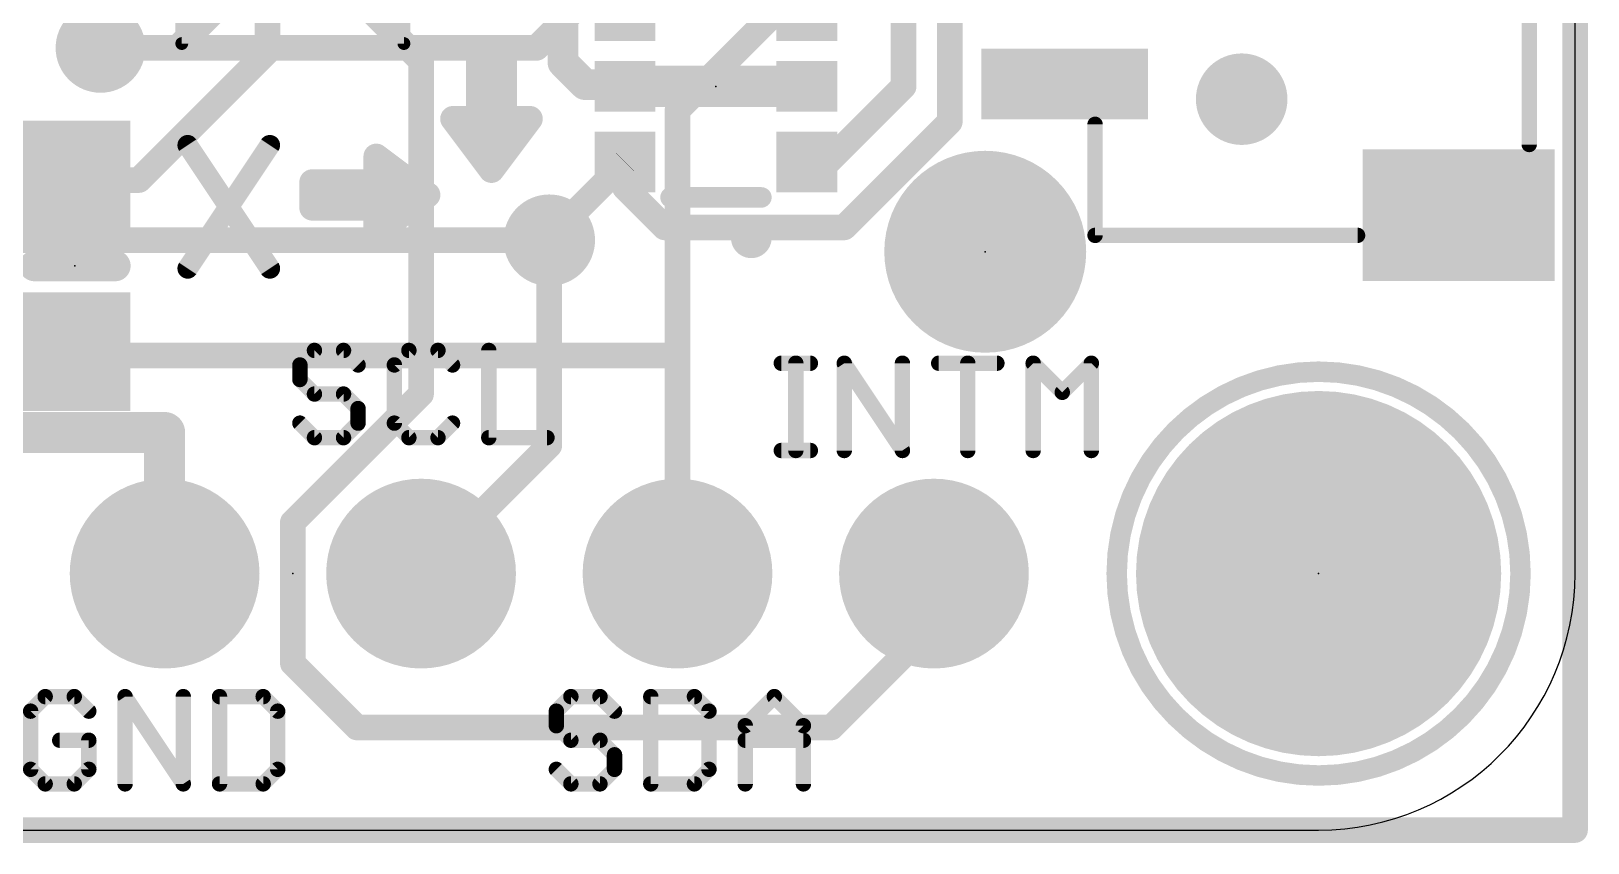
# Model space of a CAD drawing. Extents: x -0.1 to 25.5, y -0.1 to 17.9.
# Drawn here: x 10.11 to 25.53, y -0.13 to 7.91 of the extents above; entities that cross this region are included whole.
import ezdxf

# ---------------------------------------------------------------- set-up
doc = ezdxf.new("R2010")
doc.units = 0
for name, color, linetype in [('1', 12, 'CONTINUOUS'), ('16', 5, 'CONTINUOUS'), ('17', 110, 'CONTINUOUS'), ('18', 110, 'CONTINUOUS'), ('20', 53, 'CONTINUOUS'), ('21', 40, 'CONTINUOUS'), ('23', 40, 'CONTINUOUS'), ('29', 253, 'CONTINUOUS')]:
    doc.layers.add(name, color=color, linetype=linetype)

# ---------------------------------------------------------------- blocks, each defined once
blk = doc.blocks.new('RECT')
blk.add_solid([(-0.5, -0.5), (0.5, -0.5), (-0.5, 0.5), (0.5, 0.5)])
blk = doc.blocks.new('PIE')
at = {"const_width": 0.5}
blk.add_lwpolyline([(0, -0.25, 1), (0, 0.25, 1), (0, -0.25)], format="xyb", dxfattribs=at)
blk = doc.blocks.new('ROUNDP')
at = {"const_width": 0.5}
blk.add_lwpolyline([(0, -0.25, 1), (0, 0.25, 1), (0, -0.25)], format="xyb", dxfattribs=at)
blk = doc.blocks.new('ROUNDV')
at = {"const_width": 0.5}
blk.add_lwpolyline([(0, -0.25, 1), (0, 0.25, 1), (0, -0.25)], format="xyb", dxfattribs=at)

msp = doc.modelspace()

# ---------------------------------------------------------------- linework, layer by layer
at = {"layer": '1'}
for points, const_width in [([(25.4, 17.78), (25.4, 0)], 0.254), ([(15.376, 10.326), (15.376, 7.6011)], 0.3048), ([(19.207, 9.945), (19.207, 7.015)], 0.254), ([(18.7498, 9.241), (18.7498, 7.366)], 0.254), ([(11.95, 8.14), (11.557, 7.747)], 0.254), ([(12.45, 8.14), (12.45, 7.712)], 0.254), ([(13.45, 8.14), (13.97, 7.62)], 0.254), ([(11.557, 7.747), (10.795, 7.747)], 0.254), ([(12.45, 7.712), (11.176, 6.438)], 0.254), ([(13.97, 7.62), (13.97, 4.318)], 0.254), ([(15.376, 7.6011), (15.5937, 7.3834)], 0.3048), ([(15.991, 7.366), (16.383, 7.366)], 0.4064), ([(16.383, 7.366), (17.791, 7.366)], 0.4064), ([(15.5937, 7.3834), (16.3656, 7.3834)], 0.3048), ([(16.3656, 7.3834), (16.383, 7.366)], 0.3048), ([(18.7498, 7.366), (17.9998, 6.616)], 0.254), ([(19.207, 7.015), (18.161, 5.969)], 0.254), ([(15.991, 6.616), (15.24, 5.865)], 0.254), ([(15.991, 6.616), (15.9905, 6.6155)], 0.254), ([(15.9905, 6.3615), (15.9905, 6.6155)], 0.254), ([(17.791, 6.616), (17.9998, 6.616)], 0.254), ([(11.176, 6.438), (10.541, 6.438)], 0.254), ([(16.383, 5.969), (15.9905, 6.3615)], 0.254), ([(18.161, 5.969), (16.383, 5.969)], 0.254), ([(15.24, 5.842), (15.24, 5.865)], 0.254), ([(15.24, 5.842), (15.24, 3.81)], 0.254), ([(13.97, 4.318), (12.7, 3.048)], 0.254), ([(9.8842, 3.937), (11.43, 3.937)], 0.4064), ([(11.43, 3.937), (11.43, 2.54)], 0.4064), ([(15.24, 3.81), (13.97, 2.54)], 0.254), ([(12.7, 3.048), (12.7, 1.651)], 0.254), ([(19.05, 2.032), (19.05, 2.54)], 0.254), ([(18.034, 1.016), (19.05, 2.032)], 0.254), ([(12.7, 1.651), (13.335, 1.016)], 0.254), ([(13.335, 1.016), (18.034, 1.016)], 0.254), ([(25.4, 0), (0, 0)], 0.254)]:
    msp.add_lwpolyline(points, dxfattribs=dict(at, const_width=const_width))
for points, const_width in [([(10.795, 7.8105, 1), (10.795, 7.6835)], 0.127), ([(11.557, 7.6835, 1), (11.557, 7.8105)], 0.127), ([(11.5121, 7.7919, 1), (11.6019, 7.7021)], 0.127), ([(12.3865, 7.712, 1), (12.5135, 7.712)], 0.127), ([(12.4949, 7.6671, 1), (12.4051, 7.7569)], 0.127), ([(14.0335, 7.62, 1), (13.9065, 7.62)], 0.127), ([(13.9251, 7.5751, 1), (14.0149, 7.6649)], 0.127), ([(15.4299, 7.655, 1), (15.3221, 7.5472)], 0.1524), ([(15.2998, 7.6011, 1), (15.4522, 7.6011)], 0.1524), ([(15.991, 7.4676, 1), (15.991, 7.2644)], 0.2032), ([(16.383, 7.4676, 1), (16.383, 7.2644)], 0.2032), ([(16.383, 7.2644, 1), (16.383, 7.4676)], 0.2032), ([(17.791, 7.2644, 1), (17.791, 7.4676)], 0.2032), ([(15.5937, 7.4596, 1), (15.5937, 7.3072)], 0.1524), ([(15.5398, 7.3295, 1), (15.6476, 7.4373)], 0.1524), ([(16.4195, 7.4373, 1), (16.3117, 7.3295)], 0.1524), ([(16.3291, 7.3121, 1), (16.4369, 7.4199)], 0.1524), ([(16.3656, 7.3072, 1), (16.3656, 7.4596)], 0.1524), ([(18.6863, 7.366, 1), (18.8133, 7.366)], 0.127), ([(18.7947, 7.3211, 1), (18.7049, 7.4109)], 0.127), ([(19.2519, 6.9701, 1), (19.1621, 7.0599)], 0.127), ([(19.1435, 7.015, 1), (19.2705, 7.015)], 0.127), ([(16.054, 6.6155, 1), (15.927, 6.6155)], 0.127), ([(15.9456, 6.6604, 1), (16.0354, 6.5706)], 0.127), ([(16.0359, 6.5711, 1), (15.9461, 6.6609)], 0.127), ([(16.0359, 6.5711, 1), (15.9461, 6.6609)], 0.127), ([(17.791, 6.6795, 1), (17.791, 6.5525)], 0.127), ([(17.9549, 6.6609, 1), (18.0447, 6.5711)], 0.127), ([(17.9998, 6.5525, 1), (17.9998, 6.6795)], 0.127), ([(10.541, 6.5015, 1), (10.541, 6.3745)], 0.127), ([(11.1311, 6.4829, 1), (11.2209, 6.3931)], 0.127), ([(11.176, 6.3745, 1), (11.176, 6.5015)], 0.127), ([(16.0354, 6.4064, 1), (15.9456, 6.3166)], 0.127), ([(15.927, 6.3615, 1), (16.054, 6.3615)], 0.127), ([(16.383, 6.0325, 1), (16.383, 5.9055)], 0.127), ([(16.3381, 5.9241, 1), (16.4279, 6.0139)], 0.127), ([(18.1161, 6.0139, 1), (18.2059, 5.9241)], 0.127), ([(18.161, 5.9055, 1), (18.161, 6.0325)], 0.127), ([(15.3035, 5.865, 1), (15.1765, 5.865)], 0.127), ([(15.1951, 5.9099, 1), (15.2849, 5.8201)], 0.127), ([(15.3035, 5.842, 1), (15.1765, 5.842)], 0.127), ([(15.1765, 5.842, 1), (15.3035, 5.842)], 0.127), ([(13.9065, 4.318, 1), (14.0335, 4.318)], 0.127), ([(14.0149, 4.2731, 1), (13.9251, 4.3629)], 0.127), ([(11.5316, 3.937, 1), (11.3284, 3.937)], 0.2032), ([(11.43, 3.8354, 1), (11.43, 4.0386)], 0.2032), ([(15.1765, 3.81, 1), (15.3035, 3.81)], 0.127), ([(15.2849, 3.7651, 1), (15.1951, 3.8549)], 0.127), ([(12.7635, 3.048, 1), (12.6365, 3.048)], 0.127), ([(12.6551, 3.0929, 1), (12.7449, 3.0031)], 0.127), ([(11.3284, 2.54, 1), (11.5316, 2.54)], 0.2032), ([(13.9251, 2.5849, 1), (14.0149, 2.4951)], 0.127), ([(19.1135, 2.54, 1), (18.9865, 2.54)], 0.127), ([(19.0949, 1.9871, 1), (19.0051, 2.0769)], 0.127), ([(18.9865, 2.032, 1), (19.1135, 2.032)], 0.127), ([(12.7449, 1.6959, 1), (12.6551, 1.6061)], 0.127), ([(12.6365, 1.651, 1), (12.7635, 1.651)], 0.127), ([(13.335, 1.0795, 1), (13.335, 0.9525)], 0.127), ([(13.2901, 0.9711, 1), (13.3799, 1.0609)], 0.127), ([(17.9891, 1.0609, 1), (18.0789, 0.9711)], 0.127), ([(18.034, 0.9525, 1), (18.034, 1.0795)], 0.127), ([(25.3365, 0, 1), (25.4635, 0)], 0.127), ([(25.4, -0.0635, 1), (25.4, 0.0635)], 0.127)]:
    msp.add_lwpolyline(points, format="xyb", dxfattribs=dict(at, const_width=const_width))
at = {"layer": '16', "const_width": 0.254}
for points in [[(25.4, 17.78), (25.4, 0)], [(16.226, 8.86), (15.113, 7.747)], [(17.507, 8.128), (16.51, 7.131)], [(10.795, 7.747), (15.113, 7.747)], [(16.51, 7.131), (16.51, 4.699)], [(15.24, 5.842), (7.62, 5.842)], [(7.9091, 4.699), (16.51, 4.699)], [(16.51, 4.699), (16.51, 2.54)], [(25.4, 0), (0, 0)]]:
    msp.add_lwpolyline(points, dxfattribs=at)
at = {"layer": '16', "const_width": 0.127}
for points in [[(10.795, 7.8105, 1), (10.795, 7.6835)], [(15.113, 7.6835, 1), (15.113, 7.8105)], [(15.0681, 7.7919, 1), (15.1579, 7.7021)], [(16.5735, 7.131, 1), (16.4465, 7.131)], [(16.4651, 7.1759, 1), (16.5549, 7.0861)], [(15.24, 5.7785, 1), (15.24, 5.9055)], [(16.5735, 4.699, 1), (16.4465, 4.699)], [(16.51, 4.6355, 1), (16.51, 4.7625)], [(16.4465, 4.699, 1), (16.5735, 4.699)], [(16.4465, 2.54, 1), (16.5735, 2.54)], [(25.3365, 0, 1), (25.4635, 0)], [(25.4, -0.0635, 1), (25.4, 0.0635)]]:
    msp.add_lwpolyline(points, format="xyb", dxfattribs=at)
at = {"layer": '20'}
for p, q in [((25.4, 2.54), (25.4, 15.24)), ((2.54, 0), (22.86, 0))]:
    msp.add_line(p, q, dxfattribs=at)
msp.add_arc((22.86, 2.54), 2.54, 270, 0, dxfattribs=at)
at = {"layer": '21'}
for points, const_width in [([(24.946, 6.79), (24.946, 10.99)], 0.1524), ([(11.6, 7.79), (11.6, 9.99)], 0.127), ([(13.8, 9.99), (13.8, 7.79)], 0.127), ([(13.8, 7.79), (11.6, 7.79)], 0.127), ([(14.5405, 7.6795), (14.7945, 7.6795)], 0.254), ([(14.5405, 7.0445), (14.5405, 7.6795)], 0.254), ([(14.5405, 7.62), (14.7945, 7.62)], 0.254), ([(14.7945, 7.6795), (14.7945, 7.0445)], 0.254), ([(14.5405, 7.366), (14.7945, 7.366)], 0.254), ([(14.6675, 6.5365), (14.2865, 7.0445)], 0.254), ([(14.2865, 7.0445), (14.5405, 7.0445)], 0.254), ([(14.5405, 7.112), (14.7945, 7.112)], 0.254), ([(15.0485, 7.0445), (14.6675, 6.5365)], 0.254), ([(14.7945, 7.0445), (15.0485, 7.0445)], 0.254), ([(14.4264, 6.858), (14.9086, 6.858)], 0.254), ([(20.646, 5.89), (20.646, 6.99)], 0.1524), ([(11.6586, 6.7828), (12.4721, 5.5626)], 0.2032), ([(12.4721, 6.7828), (11.6586, 5.5626)], 0.2032), ([(13.5265, 6.4175), (13.5265, 6.6715)], 0.254), ([(13.5265, 6.6715), (14.0345, 6.2905)], 0.254), ([(13.5265, 6.604), (13.6165, 6.604)], 0.254), ([(14.6169, 6.604), (14.7181, 6.604)], 0.254), ([(12.8915, 6.1635), (12.8915, 6.4175)], 0.254), ([(12.8915, 6.4175), (13.5265, 6.4175)], 0.254), ([(12.8915, 6.35), (13.9552, 6.35)], 0.254), ([(14.0345, 6.2905), (13.5265, 5.9095)], 0.254), ([(16.441, 6.266), (17.341, 6.266)], 0.2032), ([(13.5265, 6.1635), (12.8915, 6.1635)], 0.254), ([(13.5265, 5.9095), (13.5265, 6.1635)], 0.254), ([(13.5265, 6.096), (13.7752, 6.096)], 0.254), ([(23.246, 5.89), (20.646, 5.89)], 0.1524), ([(10.941, 5.588), (10.141, 5.588)], 0.3048), ([(12.914, 4.7505), (12.7699, 4.6065)], 0.1524), ([(13.2021, 4.7505), (12.914, 4.7505)], 0.1524), ([(13.3461, 4.6065), (13.2021, 4.7505)], 0.1524), ([(13.8495, 4.7505), (13.7054, 4.6065)], 0.1524), ([(14.1376, 4.7505), (13.8495, 4.7505)], 0.1524), ([(14.2817, 4.6065), (14.1376, 4.7505)], 0.1524), ([(14.641, 4.7505), (14.641, 3.8862)], 0.1524), ([(12.7699, 4.6065), (12.7699, 4.4624)], 0.1524), ([(13.7054, 4.6065), (13.7054, 4.0303)], 0.1524), ([(17.5381, 4.6235), (17.8262, 4.6235)], 0.1524), ([(17.6821, 3.7592), (17.6821, 4.6235)], 0.1524), ([(18.1618, 3.7592), (18.1618, 4.6235)], 0.1524), ([(18.1618, 4.6235), (18.738, 3.7592)], 0.1524), ([(18.738, 3.7592), (18.738, 4.6235)], 0.1524), ([(19.0973, 4.6235), (19.6735, 4.6235)], 0.1524), ([(19.3854, 3.7592), (19.3854, 4.6235)], 0.1524), ([(20.0328, 3.7592), (20.0328, 4.6235)], 0.1524), ([(20.0328, 4.6235), (20.3209, 4.3354)], 0.1524), ([(20.3209, 4.3354), (20.609, 4.6235)], 0.1524), ([(20.609, 4.6235), (20.609, 3.7592)], 0.1524), ([(12.7699, 4.4624), (12.914, 4.3184)], 0.1524), ([(12.914, 4.3184), (13.2021, 4.3184)], 0.1524), ([(13.2021, 4.3184), (13.3461, 4.1743)], 0.1524), ([(13.3461, 4.1743), (13.3461, 4.0303)], 0.1524), ([(12.914, 3.8862), (12.7699, 4.0303)], 0.1524), ([(13.3461, 4.0303), (13.2021, 3.8862)], 0.1524), ([(13.7054, 4.0303), (13.8495, 3.8862)], 0.1524), ([(14.1376, 3.8862), (14.2817, 4.0303)], 0.1524), ([(13.2021, 3.8862), (12.914, 3.8862)], 0.1524), ([(13.8495, 3.8862), (14.1376, 3.8862)], 0.1524), ([(14.641, 3.8862), (15.2172, 3.8862)], 0.1524), ([(17.5381, 3.7592), (17.8262, 3.7592)], 0.1524), ([(10.247, 1.3215), (10.1029, 1.1775)], 0.1524), ([(10.5351, 1.3215), (10.247, 1.3215)], 0.1524), ([(10.6791, 1.1775), (10.5351, 1.3215)], 0.1524), ([(11.0384, 0.4572), (11.0384, 1.3215)], 0.1524), ([(11.0384, 1.3215), (11.6147, 0.4572)], 0.1524), ([(11.6147, 0.4572), (11.6147, 1.3215)], 0.1524), ([(11.974, 1.3215), (11.974, 0.4572)], 0.1524), ([(12.4061, 1.3215), (11.974, 1.3215)], 0.1524), ([(12.5502, 1.1775), (12.4061, 1.3215)], 0.1524), ([(15.454, 1.3215), (15.3099, 1.1775)], 0.1524), ([(15.7421, 1.3215), (15.454, 1.3215)], 0.1524), ([(15.8861, 1.1775), (15.7421, 1.3215)], 0.1524), ([(16.2454, 1.3215), (16.2454, 0.4572)], 0.1524), ([(16.6776, 1.3215), (16.2454, 1.3215)], 0.1524), ([(16.8217, 1.1775), (16.6776, 1.3215)], 0.1524), ([(17.181, 1.0334), (17.4691, 1.3215)], 0.1524), ([(17.4691, 1.3215), (17.7572, 1.0334)], 0.1524), ([(10.1029, 1.1775), (10.1029, 0.6013)], 0.1524), ([(12.5502, 0.6013), (12.5502, 1.1775)], 0.1524), ([(15.3099, 1.1775), (15.3099, 1.0334)], 0.1524), ([(16.8217, 0.6013), (16.8217, 1.1775)], 0.1524), ([(15.3099, 1.0334), (15.454, 0.8894)], 0.1524), ([(17.181, 0.4572), (17.181, 1.0334)], 0.1524), ([(17.7572, 1.0334), (17.7572, 0.4572)], 0.1524), ([(10.6791, 0.8894), (10.391, 0.8894)], 0.1524), ([(10.6791, 0.6013), (10.6791, 0.8894)], 0.1524), ([(15.454, 0.8894), (15.7421, 0.8894)], 0.1524), ([(15.7421, 0.8894), (15.8861, 0.7453)], 0.1524), ([(17.181, 0.8894), (17.7572, 0.8894)], 0.1524), ([(15.8861, 0.7453), (15.8861, 0.6013)], 0.1524), ([(10.1029, 0.6013), (10.247, 0.4572)], 0.1524), ([(10.5351, 0.4572), (10.6791, 0.6013)], 0.1524), ([(12.4061, 0.4572), (12.5502, 0.6013)], 0.1524), ([(15.454, 0.4572), (15.3099, 0.6013)], 0.1524), ([(15.8861, 0.6013), (15.7421, 0.4572)], 0.1524), ([(16.6776, 0.4572), (16.8217, 0.6013)], 0.1524), ([(10.247, 0.4572), (10.5351, 0.4572)], 0.1524), ([(11.974, 0.4572), (12.4061, 0.4572)], 0.1524), ([(15.7421, 0.4572), (15.454, 0.4572)], 0.1524), ([(16.2454, 0.4572), (16.6776, 0.4572)], 0.1524)]:
    msp.add_lwpolyline(points, dxfattribs=dict(at, const_width=const_width))
for points, const_width in [([(11.6, 7.8217, 1), (11.6, 7.7583)], 0.0635), ([(11.5683, 7.79, 1), (11.6318, 7.79)], 0.0635), ([(13.7683, 7.79, 1), (13.8318, 7.79)], 0.0635), ([(13.8, 7.7583, 1), (13.8, 7.8217)], 0.0635), ([(14.5405, 7.743, 1), (14.5405, 7.616)], 0.127), ([(14.604, 7.6795, 1), (14.477, 7.6795)], 0.127), ([(14.5405, 7.6835, 1), (14.5405, 7.5565)], 0.127), ([(14.858, 7.6795, 1), (14.731, 7.6795)], 0.127), ([(14.7945, 7.616, 1), (14.7945, 7.743)], 0.127), ([(14.7945, 7.5565, 1), (14.7945, 7.6835)], 0.127), ([(14.5405, 7.4295, 1), (14.5405, 7.3025)], 0.127), ([(14.7945, 7.3025, 1), (14.7945, 7.4295)], 0.127), ([(14.3373, 7.0826, 1), (14.2357, 7.0064)], 0.127), ([(14.2865, 7.108, 1), (14.2865, 6.981)], 0.127), ([(14.5405, 7.1755, 1), (14.5405, 7.0485)], 0.127), ([(14.477, 7.0445, 1), (14.604, 7.0445)], 0.127), ([(14.5405, 6.981, 1), (14.5405, 7.108)], 0.127), ([(14.7945, 7.108, 1), (14.7945, 6.981)], 0.127), ([(14.731, 7.0445, 1), (14.858, 7.0445)], 0.127), ([(14.7945, 7.0485, 1), (14.7945, 7.1755)], 0.127), ([(15.0993, 7.0064, 1), (14.9977, 7.0826)], 0.127), ([(15.0485, 6.981, 1), (15.0485, 7.108)], 0.127), ([(14.4264, 6.9215, 1), (14.4264, 6.7945)], 0.127), ([(14.9086, 6.7945, 1), (14.9086, 6.9215)], 0.127), ([(20.6841, 6.99, 1), (20.6079, 6.99)], 0.0762), ([(11.7009, 6.811, 1), (11.6163, 6.7547)], 0.1016), ([(12.5144, 6.7547, 1), (12.4298, 6.811)], 0.1016), ([(13.59, 6.6715, 1), (13.463, 6.6715)], 0.127), ([(13.5646, 6.7223, 1), (13.4884, 6.6207)], 0.127), ([(24.9079, 6.79, 1), (24.9841, 6.79)], 0.0762), ([(13.5265, 6.6675, 1), (13.5265, 6.5405)], 0.127), ([(13.6165, 6.5405, 1), (13.6165, 6.6675)], 0.127), ([(14.6169, 6.6675, 1), (14.6169, 6.5405)], 0.127), ([(14.6167, 6.5746, 1), (14.7183, 6.4984)], 0.127), ([(14.6167, 6.4984, 1), (14.7183, 6.5746)], 0.127), ([(14.7181, 6.5405, 1), (14.7181, 6.6675)], 0.127), ([(12.955, 6.4175, 1), (12.828, 6.4175)], 0.127), ([(12.8915, 6.481, 1), (12.8915, 6.354)], 0.127), ([(12.8915, 6.4135, 1), (12.8915, 6.2865)], 0.127), ([(13.463, 6.4175, 1), (13.59, 6.4175)], 0.127), ([(13.5265, 6.354, 1), (13.5265, 6.481)], 0.127), ([(13.9552, 6.2865, 1), (13.9552, 6.4135)], 0.127), ([(14.0726, 6.2397, 1), (13.9964, 6.3413)], 0.127), ([(13.9964, 6.2397, 1), (14.0726, 6.3413)], 0.127), ([(16.441, 6.3168, 1), (16.441, 6.2152)], 0.1016), ([(17.341, 6.2152, 1), (17.341, 6.3168)], 0.1016), ([(12.8915, 6.227, 1), (12.8915, 6.1)], 0.127), ([(12.828, 6.1635, 1), (12.955, 6.1635)], 0.127), ([(13.59, 6.1635, 1), (13.463, 6.1635)], 0.127), ([(13.5265, 6.1595, 1), (13.5265, 6.0325)], 0.127), ([(13.5265, 6.1, 1), (13.5265, 6.227)], 0.127), ([(13.7752, 6.0325, 1), (13.7752, 6.1595)], 0.127), ([(13.4884, 5.9603, 1), (13.5646, 5.8587)], 0.127), ([(17.241, 5.766, 1), (17.241, 5.966, 1), (17.241, 5.766)], 0.2032), ([(13.463, 5.9095, 1), (13.59, 5.9095)], 0.127), ([(20.646, 5.9281, 1), (20.646, 5.8519)], 0.0762), ([(20.6079, 5.89, 1), (20.6841, 5.89)], 0.0762), ([(23.246, 5.8519, 1), (23.246, 5.9281)], 0.0762), ([(10.141, 5.6642, 1), (10.141, 5.5118)], 0.1524), ([(10.941, 5.5118, 1), (10.941, 5.6642)], 0.1524), ([(11.6163, 5.5908, 1), (11.7009, 5.5344)], 0.1016), ([(12.4298, 5.5344, 1), (12.5144, 5.5908)], 0.1016), ([(12.914, 4.7886, 1), (12.914, 4.7124)], 0.0762), ([(12.9409, 4.7236, 1), (12.887, 4.7775)], 0.0762), ([(13.229, 4.7775, 1), (13.1751, 4.7236)], 0.0762), ([(13.2021, 4.7124, 1), (13.2021, 4.7886)], 0.0762), ([(13.8495, 4.7886, 1), (13.8495, 4.7124)], 0.0762), ([(13.8764, 4.7236, 1), (13.8226, 4.7775)], 0.0762), ([(14.1646, 4.7775, 1), (14.1107, 4.7236)], 0.0762), ([(14.1376, 4.7124, 1), (14.1376, 4.7886)], 0.0762), ([(14.6791, 4.7505, 1), (14.6029, 4.7505)], 0.0762), ([(12.808, 4.6065, 1), (12.7318, 4.6065)], 0.0762), ([(12.743, 4.6334, 1), (12.7969, 4.5795)], 0.0762), ([(13.3192, 4.5795, 1), (13.3731, 4.6334)], 0.0762), ([(13.7435, 4.6065, 1), (13.6673, 4.6065)], 0.0762), ([(13.6785, 4.6334, 1), (13.7324, 4.5795)], 0.0762), ([(14.2547, 4.5795, 1), (14.3086, 4.6334)], 0.0762), ([(17.5381, 4.6616, 1), (17.5381, 4.5854)], 0.0762), ([(17.7202, 4.6235, 1), (17.644, 4.6235)], 0.0762), ([(17.8262, 4.5854, 1), (17.8262, 4.6616)], 0.0762), ([(18.1935, 4.6447, 1), (18.1301, 4.6024)], 0.0762), ([(18.1999, 4.6235, 1), (18.1237, 4.6235)], 0.0762), ([(18.7761, 4.6235, 1), (18.6999, 4.6235)], 0.0762), ([(19.0973, 4.6616, 1), (19.0973, 4.5854)], 0.0762), ([(19.4235, 4.6235, 1), (19.3473, 4.6235)], 0.0762), ([(19.6735, 4.5854, 1), (19.6735, 4.6616)], 0.0762), ([(20.0709, 4.6235, 1), (19.9947, 4.6235)], 0.0762), ([(20.0597, 4.6505, 1), (20.0059, 4.5966)], 0.0762), ([(20.6471, 4.6235, 1), (20.5709, 4.6235)], 0.0762), ([(20.636, 4.5966, 1), (20.5821, 4.6505)], 0.0762), ([(22.86, 0.54, 1), (22.86, 4.54, 1), (22.86, 0.54)], 0.2032), ([(12.7969, 4.4894, 1), (12.743, 4.4355)], 0.0762), ([(12.7318, 4.4624, 1), (12.808, 4.4624)], 0.0762), ([(12.914, 4.3565, 1), (12.914, 4.2803)], 0.0762), ([(12.887, 4.2914, 1), (12.9409, 4.3453)], 0.0762), ([(13.229, 4.3453, 1), (13.1751, 4.2914)], 0.0762), ([(13.2021, 4.2803, 1), (13.2021, 4.3565)], 0.0762), ([(20.294, 4.3624, 1), (20.3479, 4.3085)], 0.0762), ([(20.294, 4.3085, 1), (20.3479, 4.3624)], 0.0762), ([(13.3842, 4.1743, 1), (13.308, 4.1743)], 0.0762), ([(13.3192, 4.1474, 1), (13.3731, 4.2013)], 0.0762), ([(12.7969, 4.0572, 1), (12.743, 4.0033)], 0.0762), ([(13.308, 4.0303, 1), (13.3842, 4.0303)], 0.0762), ([(13.3731, 4.0033, 1), (13.3192, 4.0572)], 0.0762), ([(13.7324, 4.0572, 1), (13.6785, 4.0033)], 0.0762), ([(13.6673, 4.0303, 1), (13.7435, 4.0303)], 0.0762), ([(14.3086, 4.0033, 1), (14.2547, 4.0572)], 0.0762), ([(12.914, 3.9243, 1), (12.914, 3.8481)], 0.0762), ([(12.887, 3.8593, 1), (12.9409, 3.9131)], 0.0762), ([(13.1751, 3.9131, 1), (13.229, 3.8593)], 0.0762), ([(13.2021, 3.8481, 1), (13.2021, 3.9243)], 0.0762), ([(13.8495, 3.9243, 1), (13.8495, 3.8481)], 0.0762), ([(13.8226, 3.8593, 1), (13.8764, 3.9131)], 0.0762), ([(14.1107, 3.9131, 1), (14.1646, 3.8593)], 0.0762), ([(14.1376, 3.8481, 1), (14.1376, 3.9243)], 0.0762), ([(14.641, 3.9243, 1), (14.641, 3.8481)], 0.0762), ([(14.6029, 3.8862, 1), (14.6791, 3.8862)], 0.0762), ([(15.2172, 3.8481, 1), (15.2172, 3.9243)], 0.0762), ([(17.5381, 3.7973, 1), (17.5381, 3.7211)], 0.0762), ([(17.644, 3.7592, 1), (17.7202, 3.7592)], 0.0762), ([(17.8262, 3.7211, 1), (17.8262, 3.7973)], 0.0762), ([(18.1237, 3.7592, 1), (18.1999, 3.7592)], 0.0762), ([(18.6999, 3.7592, 1), (18.7761, 3.7592)], 0.0762), ([(18.7063, 3.7381, 1), (18.7697, 3.7803)], 0.0762), ([(19.3473, 3.7592, 1), (19.4235, 3.7592)], 0.0762), ([(19.9947, 3.7592, 1), (20.0709, 3.7592)], 0.0762), ([(20.5709, 3.7592, 1), (20.6471, 3.7592)], 0.0762), ([(10.247, 1.3596, 1), (10.247, 1.2834)], 0.0762), ([(10.2739, 1.2946, 1), (10.22, 1.3485)], 0.0762), ([(10.562, 1.3485, 1), (10.5081, 1.2946)], 0.0762), ([(10.5351, 1.2834, 1), (10.5351, 1.3596)], 0.0762), ([(11.0701, 1.3427, 1), (11.0067, 1.3004)], 0.0762), ([(11.0765, 1.3215, 1), (11.0003, 1.3215)], 0.0762), ([(11.6528, 1.3215, 1), (11.5766, 1.3215)], 0.0762), ([(12.0121, 1.3215, 1), (11.9359, 1.3215)], 0.0762), ([(11.974, 1.3596, 1), (11.974, 1.2834)], 0.0762), ([(12.4331, 1.3485, 1), (12.3792, 1.2946)], 0.0762), ([(12.4061, 1.2834, 1), (12.4061, 1.3596)], 0.0762), ([(15.454, 1.3596, 1), (15.454, 1.2834)], 0.0762), ([(15.4809, 1.2946, 1), (15.427, 1.3485)], 0.0762), ([(15.769, 1.3485, 1), (15.7151, 1.2946)], 0.0762), ([(15.7421, 1.2834, 1), (15.7421, 1.3596)], 0.0762), ([(16.2835, 1.3215, 1), (16.2073, 1.3215)], 0.0762), ([(16.2454, 1.3596, 1), (16.2454, 1.2834)], 0.0762), ([(16.7046, 1.3485, 1), (16.6507, 1.2946)], 0.0762), ([(16.6776, 1.2834, 1), (16.6776, 1.3596)], 0.0762), ([(17.496, 1.3485, 1), (17.4421, 1.2946)], 0.0762), ([(17.496, 1.2946, 1), (17.4421, 1.3485)], 0.0762), ([(10.141, 1.1775, 1), (10.0648, 1.1775)], 0.0762), ([(10.076, 1.2044, 1), (10.1299, 1.1505)], 0.0762), ([(10.6522, 1.1505, 1), (10.7061, 1.2044)], 0.0762), ([(12.5883, 1.1775, 1), (12.5121, 1.1775)], 0.0762), ([(12.5232, 1.1505, 1), (12.5771, 1.2044)], 0.0762), ([(15.348, 1.1775, 1), (15.2718, 1.1775)], 0.0762), ([(15.283, 1.2044, 1), (15.3369, 1.1505)], 0.0762), ([(15.8592, 1.1505, 1), (15.9131, 1.2044)], 0.0762), ([(16.8598, 1.1775, 1), (16.7836, 1.1775)], 0.0762), ([(16.7947, 1.1505, 1), (16.8486, 1.2044)], 0.0762), ([(15.3369, 1.0604, 1), (15.283, 1.0065)], 0.0762), ([(17.154, 1.0604, 1), (17.2079, 1.0065)], 0.0762), ([(17.2191, 1.0334, 1), (17.1429, 1.0334)], 0.0762), ([(17.7953, 1.0334, 1), (17.7191, 1.0334)], 0.0762), ([(17.7302, 1.0065, 1), (17.7841, 1.0604)], 0.0762), ([(10.391, 0.9275, 1), (10.391, 0.8513)], 0.0762), ([(10.7172, 0.8894, 1), (10.641, 0.8894)], 0.0762), ([(10.6791, 0.8513, 1), (10.6791, 0.9275)], 0.0762), ([(15.2718, 1.0334, 1), (15.348, 1.0334)], 0.0762), ([(15.454, 0.9275, 1), (15.454, 0.8513)], 0.0762), ([(15.427, 0.8624, 1), (15.4809, 0.9163)], 0.0762), ([(15.769, 0.9163, 1), (15.7151, 0.8624)], 0.0762), ([(15.7421, 0.8513, 1), (15.7421, 0.9275)], 0.0762), ([(17.181, 0.9275, 1), (17.181, 0.8513)], 0.0762), ([(17.7572, 0.8513, 1), (17.7572, 0.9275)], 0.0762), ([(15.9242, 0.7453, 1), (15.848, 0.7453)], 0.0762), ([(15.8592, 0.7184, 1), (15.9131, 0.7723)], 0.0762), ([(10.1299, 0.6282, 1), (10.076, 0.5743)], 0.0762), ([(10.0648, 0.6013, 1), (10.141, 0.6013)], 0.0762), ([(10.641, 0.6013, 1), (10.7172, 0.6013)], 0.0762), ([(10.7061, 0.5743, 1), (10.6522, 0.6282)], 0.0762), ([(12.5121, 0.6013, 1), (12.5883, 0.6013)], 0.0762), ([(12.5771, 0.5743, 1), (12.5232, 0.6282)], 0.0762), ([(15.3369, 0.6282, 1), (15.283, 0.5743)], 0.0762), ([(15.848, 0.6013, 1), (15.9242, 0.6013)], 0.0762), ([(15.9131, 0.5743, 1), (15.8592, 0.6282)], 0.0762), ([(16.7836, 0.6013, 1), (16.8598, 0.6013)], 0.0762), ([(16.8486, 0.5743, 1), (16.7947, 0.6282)], 0.0762), ([(10.247, 0.4953, 1), (10.247, 0.4191)], 0.0762), ([(10.22, 0.4303, 1), (10.2739, 0.4841)], 0.0762), ([(10.5081, 0.4841, 1), (10.562, 0.4303)], 0.0762), ([(10.5351, 0.4191, 1), (10.5351, 0.4953)], 0.0762), ([(11.0003, 0.4572, 1), (11.0765, 0.4572)], 0.0762), ([(11.5766, 0.4572, 1), (11.6528, 0.4572)], 0.0762), ([(11.583, 0.4361, 1), (11.6464, 0.4783)], 0.0762), ([(11.974, 0.4953, 1), (11.974, 0.4191)], 0.0762), ([(11.9359, 0.4572, 1), (12.0121, 0.4572)], 0.0762), ([(12.3792, 0.4841, 1), (12.4331, 0.4303)], 0.0762), ([(12.4061, 0.4191, 1), (12.4061, 0.4953)], 0.0762), ([(15.454, 0.4953, 1), (15.454, 0.4191)], 0.0762), ([(15.427, 0.4303, 1), (15.4809, 0.4841)], 0.0762), ([(15.7151, 0.4841, 1), (15.769, 0.4303)], 0.0762), ([(15.7421, 0.4191, 1), (15.7421, 0.4953)], 0.0762), ([(16.2454, 0.4953, 1), (16.2454, 0.4191)], 0.0762), ([(16.2073, 0.4572, 1), (16.2835, 0.4572)], 0.0762), ([(16.6507, 0.4841, 1), (16.7046, 0.4303)], 0.0762), ([(16.6776, 0.4191, 1), (16.6776, 0.4953)], 0.0762), ([(17.1429, 0.4572, 1), (17.2191, 0.4572)], 0.0762), ([(17.7191, 0.4572, 1), (17.7953, 0.4572)], 0.0762)]:
    msp.add_lwpolyline(points, format="xyb", dxfattribs=dict(at, const_width=const_width))
at = {"layer": '23'}
for p in [(16.891, 7.366), (19.558, 5.7277), (10.541, 5.588), (12.7, 2.54), (22.86, 2.54)]:
    msp.add_point(p, dxfattribs=at)
at = {"layer": '29'}
for points, const_width in [([(19.558, 6.4777, 0.4142), (18.808, 5.7277)], 0.5), ([(20.308, 5.7277, 0.4142), (19.558, 6.4777)], 0.5), ([(19.558, 6.6027, 1), (19.558, 6.3527)], 0.25), ([(19.558, 6.3527, 1), (19.558, 6.6027)], 0.25), ([(18.808, 5.7277, 0.4142), (19.558, 4.9777)], 0.5), ([(18.933, 5.7277, 1), (18.683, 5.7277)], 0.25), ([(19.558, 4.9777, 0.4142), (20.308, 5.7277)], 0.5), ([(20.433, 5.7277, 1), (20.183, 5.7277)], 0.25), ([(18.683, 5.7277, 1), (18.933, 5.7277)], 0.25), ([(20.183, 5.7277, 1), (20.433, 5.7277)], 0.25), ([(19.558, 5.1027, 1), (19.558, 4.8527)], 0.25), ([(19.558, 4.8527, 1), (19.558, 5.1027)], 0.25)]:
    msp.add_lwpolyline(points, format="xyb", dxfattribs=dict(at, const_width=const_width))

# ---------------------------------------------------------------- block references
at = {"layer": '1'}
for p, xscale, yscale, rotation in [((15.991, 8.116), 0.5, 0.5, 90), ((17.791, 8.116), 0.5, 0.5, 90), ((15.991, 7.366), 0.4, 0.5, 90), ((17.791, 7.366), 0.4, 0.5, 90), ((20.346, 7.39), 1.55, 0.6, 180), ((15.991, 6.616), 0.5, 0.5, 90), ((17.791, 6.616), 0.5, 0.5, 90), ((24.246, 6.09), 1.8, 1.2, 180)]:
    msp.add_blockref('RECT', p, dxfattribs=dict(at, xscale=xscale, yscale=yscale, rotation=rotation))
at = {"layer": '1', "xscale": 1.075, "rotation": 270}
for p in [(10.541, 6.438), (10.541, 4.738)]:
    msp.add_blockref('RECT', p, dxfattribs=at)
at = {"layer": '1'}
msp.add_blockref('PIE', (19.558, 5.7277), dxfattribs=at)
at = {"layer": '17', "xscale": 3.516, "yscale": 3.516}
msp.add_blockref('ROUNDP', (22.86, 2.54), dxfattribs=at)
msp.add_blockref('ROUNDP', (22.86, 2.54), dxfattribs=at)
at = {"layer": '17', "xscale": 1.778, "yscale": 1.778, "rotation": 90}
for p in [(11.43, 2.54), (11.43, 2.54), (13.97, 2.54), (13.97, 2.54), (16.51, 2.54), (16.51, 2.54), (19.05, 2.54), (19.05, 2.54)]:
    msp.add_blockref('ROUNDP', p, dxfattribs=at)
at = {"layer": '18'}
for p, xscale, yscale in [((10.795, 7.747), 0.889, 0.889), ((10.795, 7.747), 0.889, 0.889), ((22.098, 7.239), 0.9064, 0.9064), ((22.098, 7.239), 0.9064, 0.9064), ((15.24, 5.842), 0.9064, 0.9064), ((15.24, 5.842), 0.9064, 0.9064)]:
    msp.add_blockref('ROUNDV', p, dxfattribs=dict(at, xscale=xscale, yscale=yscale))
at = {"layer": '29'}
for name, p, xscale, yscale, rotation in [('RECT', (15.991, 8.116), 0.6016, 0.6016, 90), ('RECT', (17.791, 8.116), 0.6016, 0.6016, 90), ('RECT', (20.346, 7.39), 1.6516, 0.7016, 180), ('RECT', (15.991, 7.366), 0.5016, 0.6016, 90), ('RECT', (17.791, 7.366), 0.5016, 0.6016, 90), ('RECT', (10.541, 6.438), 1.1766, 1.1016, 270), ('RECT', (15.991, 6.616), 0.6016, 0.6016, 90), ('RECT', (17.791, 6.616), 0.6016, 0.6016, 90), ('RECT', (24.246, 6.09), 1.9016, 1.3016, 180), ('RECT', (10.541, 4.738), 1.1766, 1.1016, 270), ('ROUNDP', (11.43, 2.54), 1.8796, 1.8796, 90), ('ROUNDP', (13.97, 2.54), 1.8796, 1.8796, 90), ('ROUNDP', (16.51, 2.54), 1.8796, 1.8796, 90), ('ROUNDP', (19.05, 2.54), 1.8796, 1.8796, 90)]:
    msp.add_blockref(name, p, dxfattribs=dict(at, xscale=xscale, yscale=yscale, rotation=rotation))
for name, p, xscale, yscale in [('PIE', (19.558, 5.7277), 1.1016, 1.1016), ('ROUNDP', (22.86, 2.54), 3.6176, 3.6176)]:
    msp.add_blockref(name, p, dxfattribs=dict(at, xscale=xscale, yscale=yscale))

doc.saveas('drawing.dxf')
